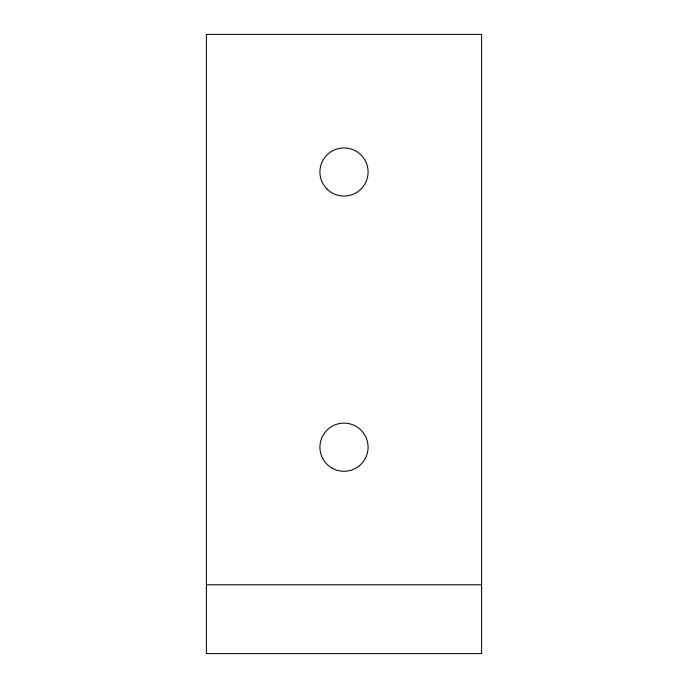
<?xml version="1.0" encoding="UTF-8"?>
<svg xmlns="http://www.w3.org/2000/svg" width="688" height="688" viewBox="0 0 688 688"><rect width="100%" height="100%" fill="white"/><g stroke="black" fill="none" stroke-linecap="round" stroke-linejoin="round"><path stroke-width="1.03" d="M206.4 584.8L481.6 584.8M481.6 34.4L206.4 34.4L206.4 653.6L481.6 653.6L481.6 34.4M326.972 189.028A24.08 24.08 0 0 0 367.263 178.235A24.08 24.08 0 0 0 337.765 148.737A24.08 24.08 0 0 0 326.972 189.028M331.96 468.055A24.08 24.08 0 0 0 368.08 447.2A24.08 24.08 0 0 0 331.96 426.345A24.08 24.08 0 0 0 331.96 468.055"/></g></svg>
